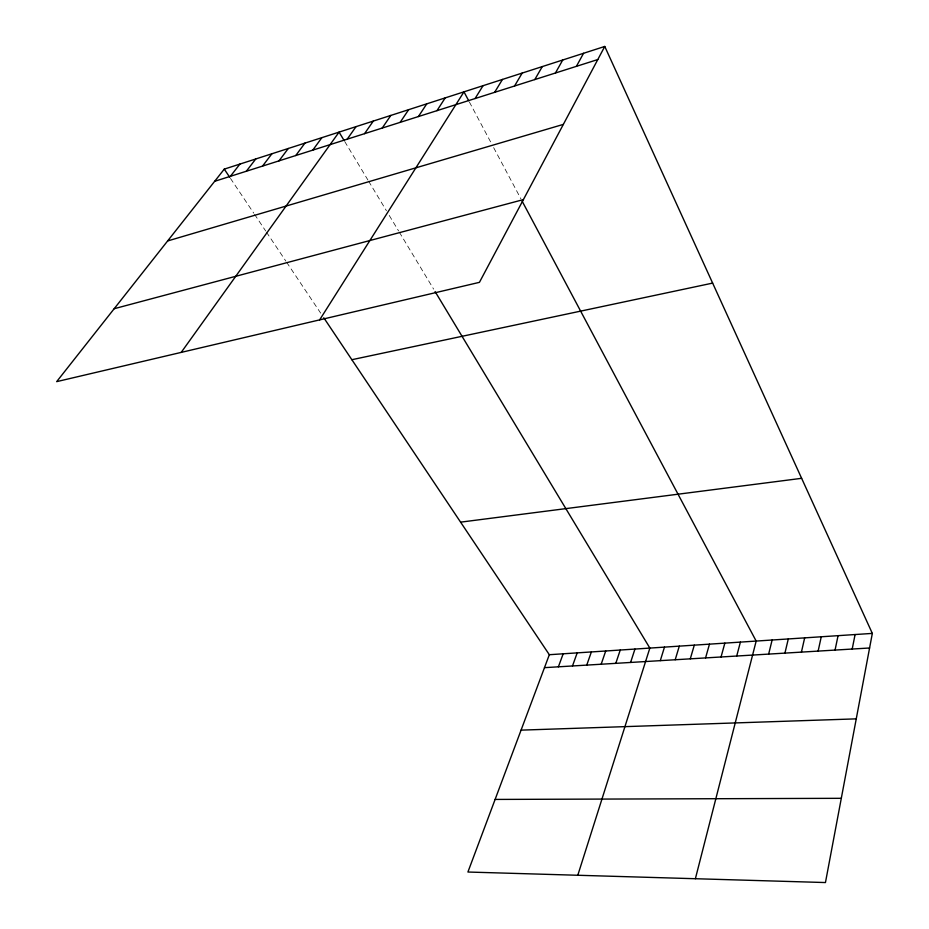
<?xml version="1.0" encoding="UTF-8"?>
<svg xmlns="http://www.w3.org/2000/svg" width="929" height="929" viewBox="0 0 929 929"><rect width="100%" height="100%" fill="white"/><g stroke="black" fill="none" stroke-linecap="round" stroke-linejoin="round"><path stroke-width="0.7" stroke-dasharray="4.64 3.48" d="M230.473 178.391L253.756 213.159M254.558 214.355L265.671 230.973M266.46 232.145L285.842 261.095M286.608 262.233L320.679 313.131M344.694 141.463L367.907 180.005M368.627 181.201L386.429 210.755M389.228 215.4L398.576 230.926M399.307 232.145L433.622 289.116M469.342 101.935L491.069 142.764M493.647 147.63L520.925 198.876"/><path stroke-width="1.39" d="M604.756 46.45L479.434 282.346L56.669 381.645L224.272 169.124L604.756 46.45L872.331 633.404L825.451 882.55L467.914 872.029L549.329 654.713L323.791 317.776M852.207 649.034L855.086 634.542M835.055 650.079L838.063 635.657M818.135 651.101L821.259 636.771M801.425 652.112L804.665 637.863M784.935 653.11L788.291 638.943M768.655 654.097L772.127 640.011M695.38 878.718L756.171 641.068L522.226 201.338M736.72 656.025L740.401 642.102M721.055 656.977L724.841 643.135M705.575 657.906L709.466 644.145M690.293 658.835L694.288 645.156M675.209 659.753L679.296 646.143M660.298 660.647L664.479 647.118M577.792 875.257L649.847 648.082L435.109 291.578M630.594 662.447L634.948 649.069M615.799 663.341L620.247 650.033M601.179 664.223L605.72 650.997M586.745 665.106L591.367 651.949M572.485 665.965L577.188 652.878M558.399 666.813L563.171 653.807M576.41 66.342L583.551 53.29M555.414 73.019L562.742 60.002M534.79 79.569L542.292 66.586M514.538 86.002L522.191 73.066M494.634 92.331L502.45 79.43M475.079 98.544L483.045 85.689M319.646 319.878L463.977 91.843L468.669 100.669M436.978 110.656L445.223 97.882M418.41 116.555L426.783 103.827M400.155 122.361L408.655 109.68M382.202 128.063L390.83 115.428M364.551 133.671L373.295 121.084M347.179 139.199L356.039 126.646M181.213 352.393L339.062 132.115L343.985 140.302M312.783 150.126L321.852 137.666M295.759 155.538L304.933 143.124M279.014 160.856L288.28 148.489M262.535 166.094L271.895 153.773M246.324 171.25L255.765 158.975M230.369 176.324L239.903 164.085M214.669 181.306L597.788 59.549M167.638 240.948L563.346 124.393M114.186 308.718L523.399 199.596M351.859 359.709L712.636 283.101M460.598 522.156L801.634 478.319M549.329 654.713L872.331 633.404M544.487 667.661L869.59 647.989M521.076 730.136L856.248 718.86M495.111 799.428L841.302 798.313M224.272 169.124L229.707 177.23"/></g></svg>
